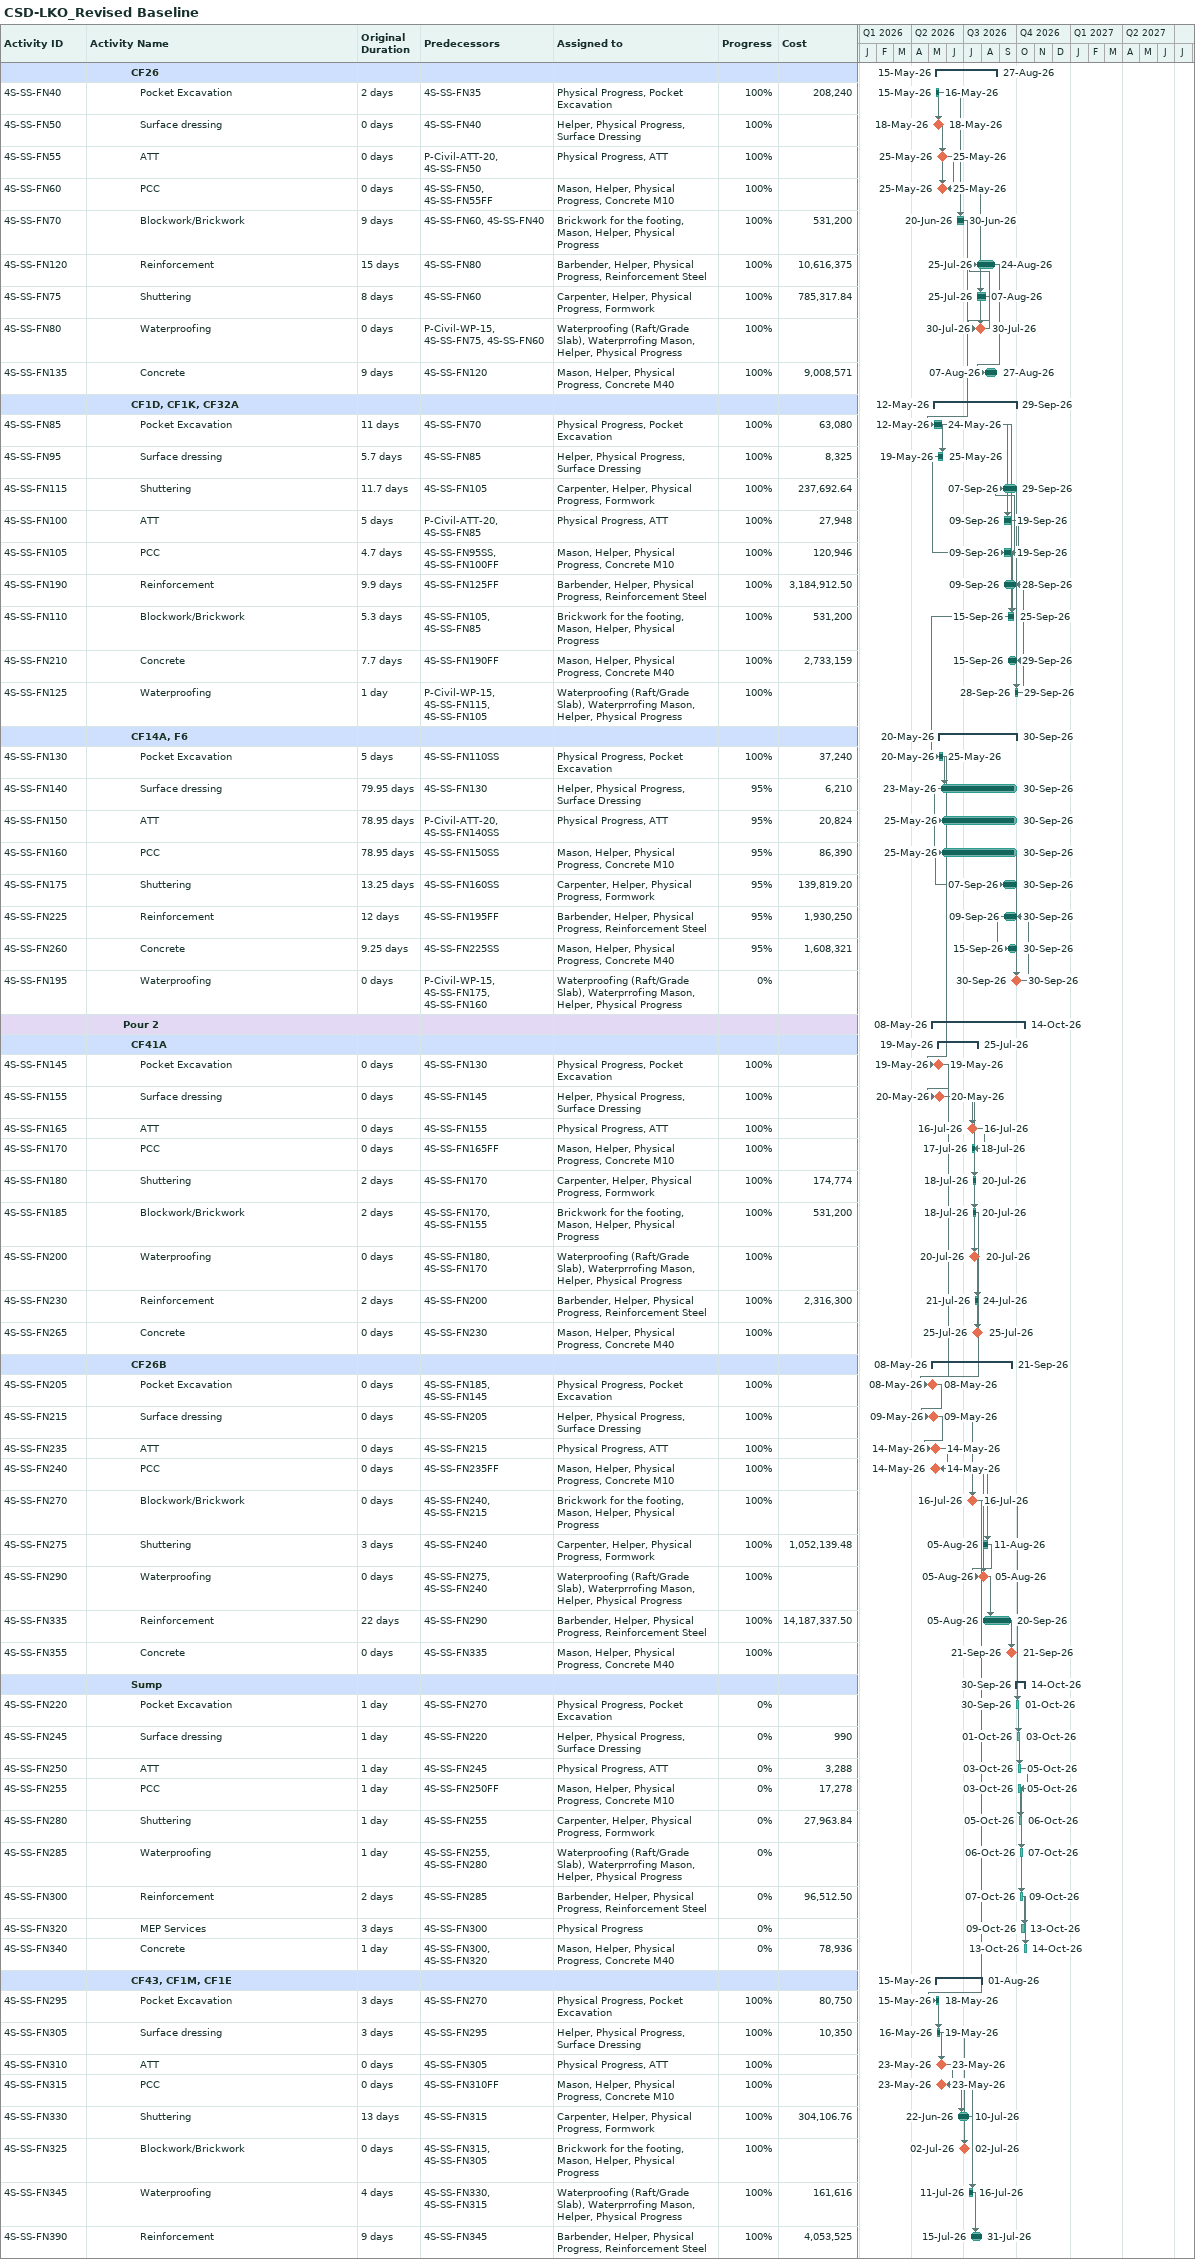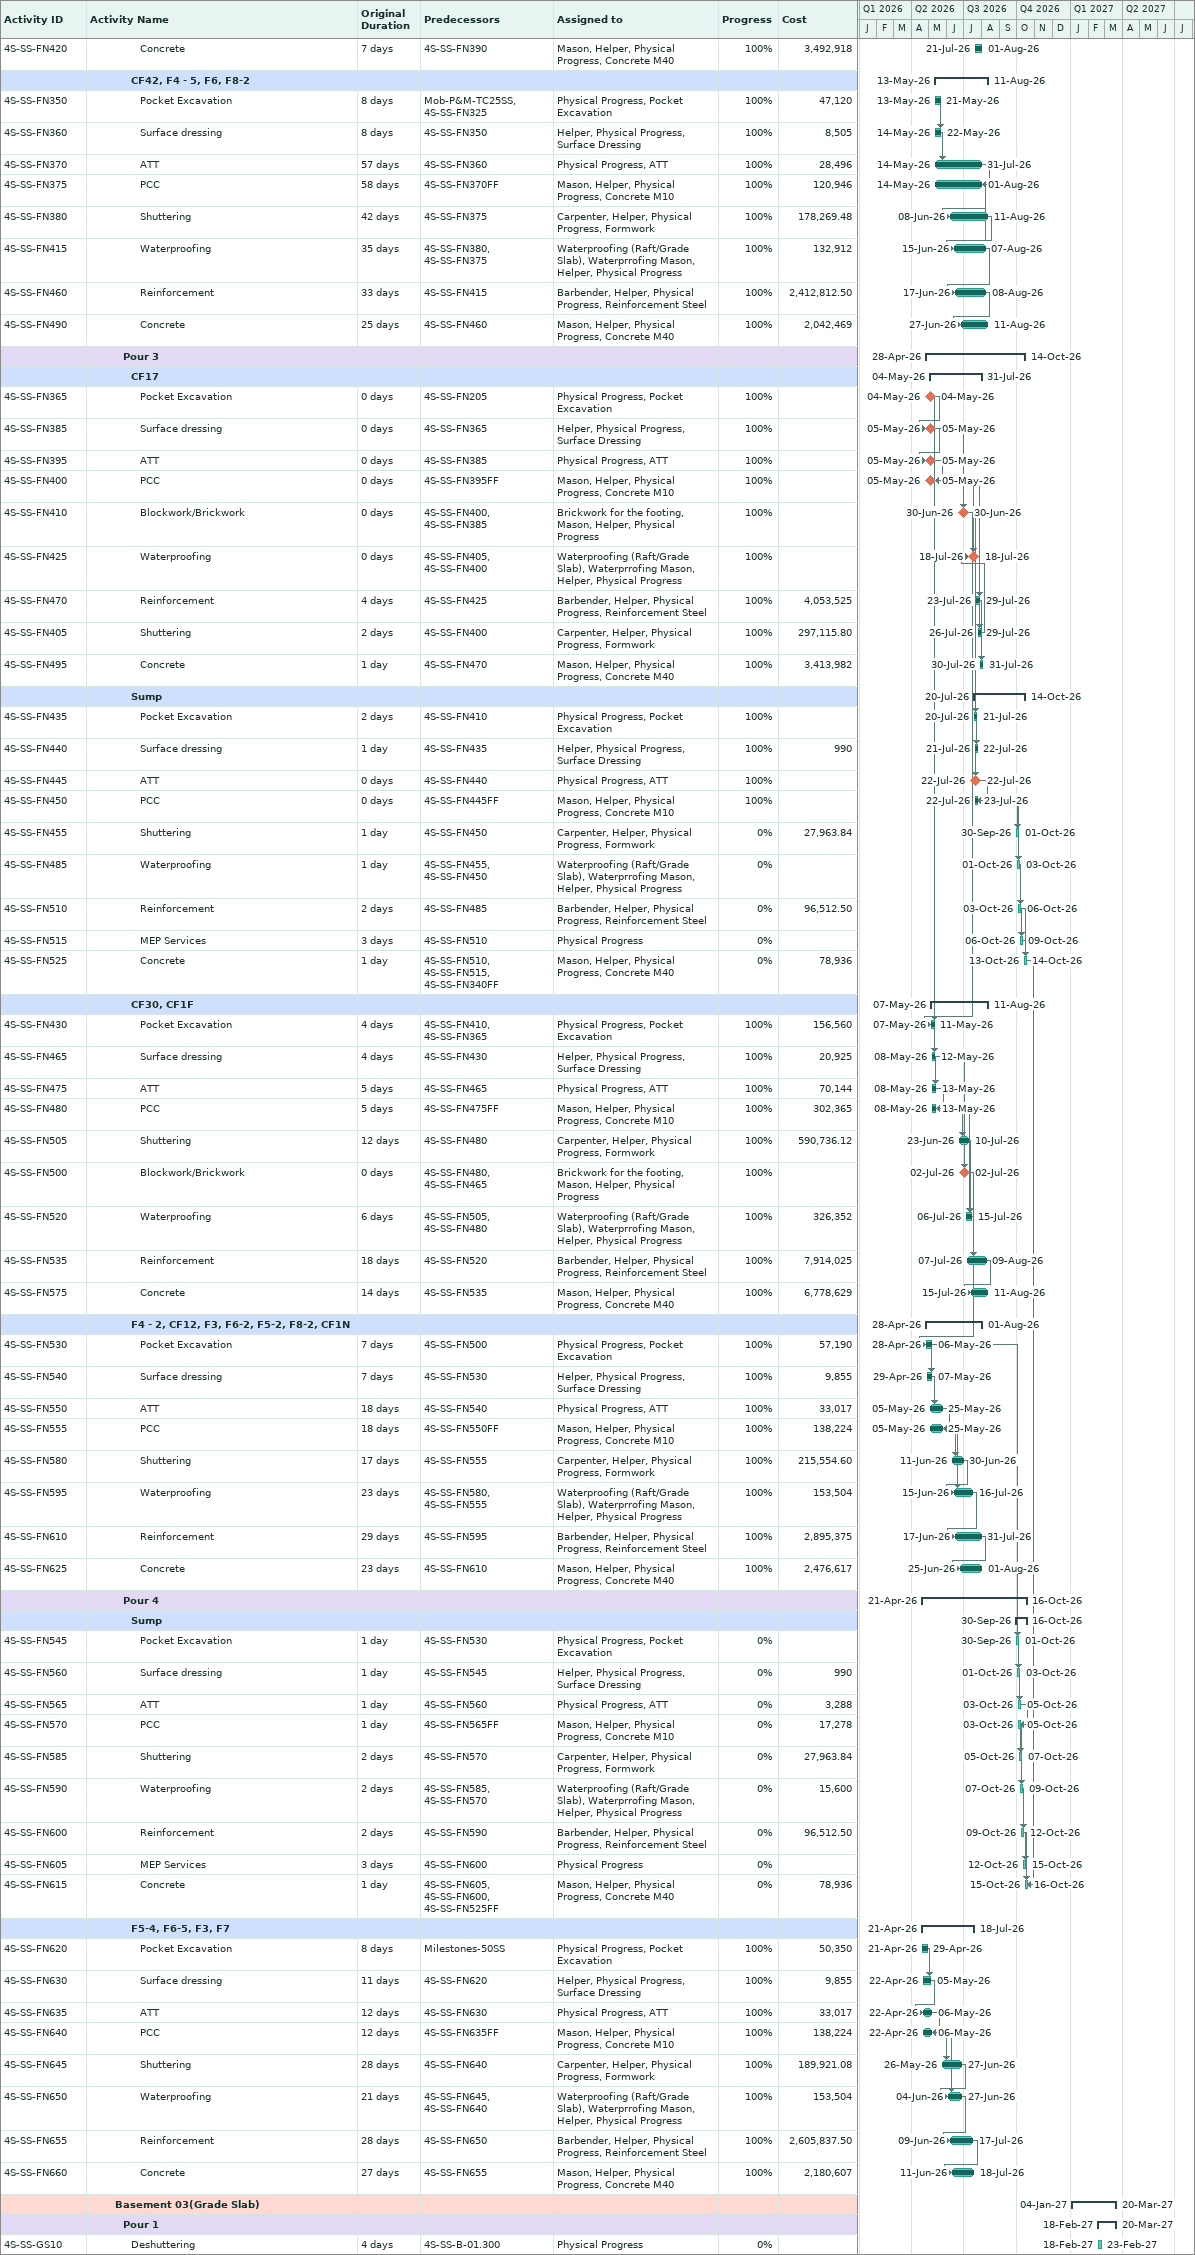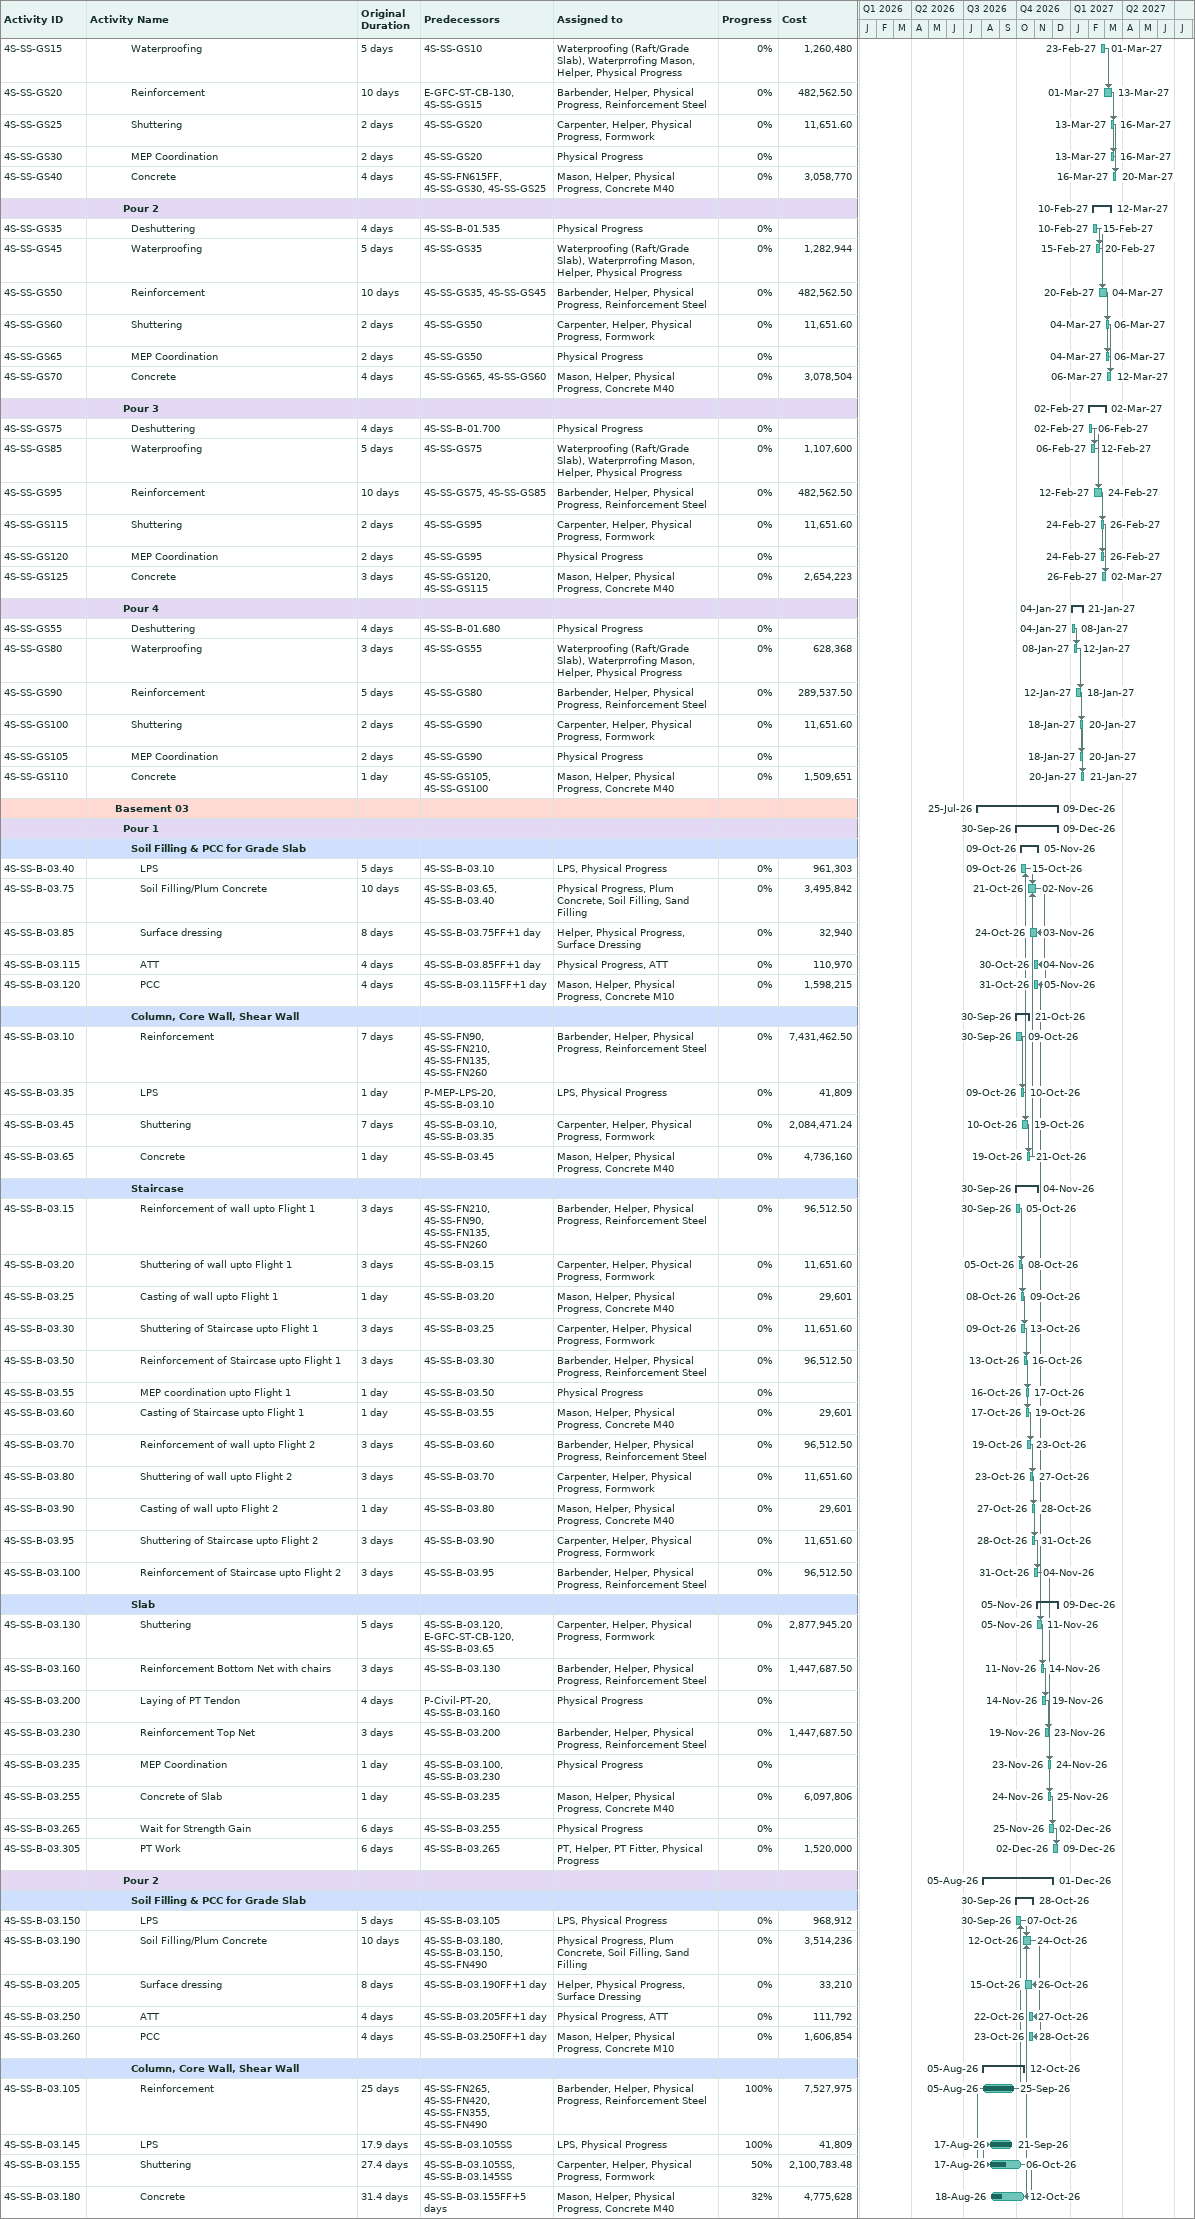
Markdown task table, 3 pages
CSD-LKO_Revised Baseline

| ID | Level | Task | Original duration | Start | Finish | Predecessors | Resources | % complete | Cost |
|---|---|---|---|---|---|---|---|---|---|
|  | 6 | **CF26** |  | 2026-05-15 | 2026-08-27 |  |  |  |  |
| 4S-SS-FN40 | 7 | Pocket Excavation | 2d | 2026-05-15 | 2026-05-16 | 4S-SS-FN35 | Physical Progress, Pocket Excavation | 100 | 208240 |
| 4S-SS-FN50 | 7 | Surface dressing | 0d | 2026-05-18 | 2026-05-18 | 4S-SS-FN40 | Helper, Physical Progress, Surface Dressing | 100 |  |
| 4S-SS-FN55 | 7 | ATT | 0d | 2026-05-25 | 2026-05-25 | P-Civil-ATT-20, 4S-SS-FN50 | Physical Progress, ATT | 100 |  |
| 4S-SS-FN60 | 7 | PCC | 0d | 2026-05-25 | 2026-05-25 | 4S-SS-FN50, 4S-SS-FN55FF | Mason, Helper, Physical Progress, Concrete M10 | 100 |  |
| 4S-SS-FN70 | 7 | Blockwork/Brickwork | 9d | 2026-06-20 | 2026-06-30 | 4S-SS-FN60, 4S-SS-FN40 | Brickwork for the footing, Mason, Helper, Physical Progress | 100 | 531200 |
| 4S-SS-FN120 | 7 | Reinforcement | 15d | 2026-07-25 | 2026-08-24 | 4S-SS-FN80 | Barbender, Helper, Physical Progress, Reinforcement Steel | 100 | 10616375 |
| 4S-SS-FN75 | 7 | Shuttering | 8d | 2026-07-25 | 2026-08-07 | 4S-SS-FN60 | Carpenter, Helper, Physical Progress, Formwork | 100 | 785317.84 |
| 4S-SS-FN80 | 7 | Waterproofing | 0d | 2026-07-30 | 2026-07-30 | P-Civil-WP-15, 4S-SS-FN75, 4S-SS-FN60 | Waterproofing (Raft/Grade Slab), Waterprrofing Mason, Helper, Physical Progress | 100 |  |
| 4S-SS-FN135 | 7 | Concrete | 9d | 2026-08-07 | 2026-08-27 | 4S-SS-FN120 | Mason, Helper, Physical Progress, Concrete M40 | 100 | 9008571 |
|  | 6 | **CF1D, CF1K, CF32A** |  | 2026-05-12 | 2026-09-29 |  |  |  |  |
| 4S-SS-FN85 | 7 | Pocket Excavation | 11d | 2026-05-12 | 2026-05-24 | 4S-SS-FN70 | Physical Progress, Pocket Excavation | 100 | 63080 |
| 4S-SS-FN95 | 7 | Surface dressing | 5.7d | 2026-05-19 | 2026-05-25 | 4S-SS-FN85 | Helper, Physical Progress, Surface Dressing | 100 | 8325 |
| 4S-SS-FN115 | 7 | Shuttering | 11.7d | 2026-09-07 | 2026-09-29 | 4S-SS-FN105 | Carpenter, Helper, Physical Progress, Formwork | 100 | 237692.64 |
| 4S-SS-FN100 | 7 | ATT | 5d | 2026-09-09 | 2026-09-19 | P-Civil-ATT-20, 4S-SS-FN85 | Physical Progress, ATT | 100 | 27948 |
| 4S-SS-FN105 | 7 | PCC | 4.7d | 2026-09-09 | 2026-09-19 | 4S-SS-FN95SS, 4S-SS-FN100FF | Mason, Helper, Physical Progress, Concrete M10 | 100 | 120946 |
| 4S-SS-FN190 | 7 | Reinforcement | 9.9d | 2026-09-09 | 2026-09-28 | 4S-SS-FN125FF | Barbender, Helper, Physical Progress, Reinforcement Steel | 100 | 3184912.50 |
| 4S-SS-FN110 | 7 | Blockwork/Brickwork | 5.3d | 2026-09-15 | 2026-09-25 | 4S-SS-FN105, 4S-SS-FN85 | Brickwork for the footing, Mason, Helper, Physical Progress | 100 | 531200 |
| 4S-SS-FN210 | 7 | Concrete | 7.7d | 2026-09-15 | 2026-09-29 | 4S-SS-FN190FF | Mason, Helper, Physical Progress, Concrete M40 | 100 | 2733159 |
| 4S-SS-FN125 | 7 | Waterproofing | 1d | 2026-09-28 | 2026-09-29 | P-Civil-WP-15, 4S-SS-FN115, 4S-SS-FN105 | Waterproofing (Raft/Grade Slab), Waterprrofing Mason, Helper, Physical Progress | 100 |  |
|  | 6 | **CF14A, F6** |  | 2026-05-20 | 2026-09-30 |  |  |  |  |
| 4S-SS-FN130 | 7 | Pocket Excavation | 5d | 2026-05-20 | 2026-05-25 | 4S-SS-FN110SS | Physical Progress, Pocket Excavation | 100 | 37240 |
| 4S-SS-FN140 | 7 | Surface dressing | 79.95d | 2026-05-23 | 2026-09-30 | 4S-SS-FN130 | Helper, Physical Progress, Surface Dressing | 95 | 6210 |
| 4S-SS-FN150 | 7 | ATT | 78.95d | 2026-05-25 | 2026-09-30 | P-Civil-ATT-20, 4S-SS-FN140SS | Physical Progress, ATT | 95 | 20824 |
| 4S-SS-FN160 | 7 | PCC | 78.95d | 2026-05-25 | 2026-09-30 | 4S-SS-FN150SS | Mason, Helper, Physical Progress, Concrete M10 | 95 | 86390 |
| 4S-SS-FN175 | 7 | Shuttering | 13.25d | 2026-09-07 | 2026-09-30 | 4S-SS-FN160SS | Carpenter, Helper, Physical Progress, Formwork | 95 | 139819.20 |
| 4S-SS-FN225 | 7 | Reinforcement | 12d | 2026-09-09 | 2026-09-30 | 4S-SS-FN195FF | Barbender, Helper, Physical Progress, Reinforcement Steel | 95 | 1930250 |
| 4S-SS-FN260 | 7 | Concrete | 9.25d | 2026-09-15 | 2026-09-30 | 4S-SS-FN225SS | Mason, Helper, Physical Progress, Concrete M40 | 95 | 1608321 |
| 4S-SS-FN195 | 7 | Waterproofing | 0d | 2026-09-30 | 2026-09-30 | P-Civil-WP-15, 4S-SS-FN175, 4S-SS-FN160 | Waterproofing (Raft/Grade Slab), Waterprrofing Mason, Helper, Physical Progress | 0 |  |
|  | 5 | **Pour 2** |  | 2026-05-08 | 2026-10-14 |  |  |  |  |
|  | 6 | **CF41A** |  | 2026-05-19 | 2026-07-25 |  |  |  |  |
| 4S-SS-FN145 | 7 | Pocket Excavation | 0d | 2026-05-19 | 2026-05-19 | 4S-SS-FN130 | Physical Progress, Pocket Excavation | 100 |  |
| 4S-SS-FN155 | 7 | Surface dressing | 0d | 2026-05-20 | 2026-05-20 | 4S-SS-FN145 | Helper, Physical Progress, Surface Dressing | 100 |  |
| 4S-SS-FN165 | 7 | ATT | 0d | 2026-07-16 | 2026-07-16 | 4S-SS-FN155 | Physical Progress, ATT | 100 |  |
| 4S-SS-FN170 | 7 | PCC | 0d | 2026-07-17 | 2026-07-18 | 4S-SS-FN165FF | Mason, Helper, Physical Progress, Concrete M10 | 100 |  |
| 4S-SS-FN180 | 7 | Shuttering | 2d | 2026-07-18 | 2026-07-20 | 4S-SS-FN170 | Carpenter, Helper, Physical Progress, Formwork | 100 | 174774 |
| 4S-SS-FN185 | 7 | Blockwork/Brickwork | 2d | 2026-07-18 | 2026-07-20 | 4S-SS-FN170, 4S-SS-FN155 | Brickwork for the footing, Mason, Helper, Physical Progress | 100 | 531200 |
| 4S-SS-FN200 | 7 | Waterproofing | 0d | 2026-07-20 | 2026-07-20 | 4S-SS-FN180, 4S-SS-FN170 | Waterproofing (Raft/Grade Slab), Waterprrofing Mason, Helper, Physical Progress | 100 |  |
| 4S-SS-FN230 | 7 | Reinforcement | 2d | 2026-07-21 | 2026-07-24 | 4S-SS-FN200 | Barbender, Helper, Physical Progress, Reinforcement Steel | 100 | 2316300 |
| 4S-SS-FN265 | 7 | Concrete | 0d | 2026-07-25 | 2026-07-25 | 4S-SS-FN230 | Mason, Helper, Physical Progress, Concrete M40 | 100 |  |
|  | 6 | **CF26B** |  | 2026-05-08 | 2026-09-21 |  |  |  |  |
| 4S-SS-FN205 | 7 | Pocket Excavation | 0d | 2026-05-08 | 2026-05-08 | 4S-SS-FN185, 4S-SS-FN145 | Physical Progress, Pocket Excavation | 100 |  |
| 4S-SS-FN215 | 7 | Surface dressing | 0d | 2026-05-09 | 2026-05-09 | 4S-SS-FN205 | Helper, Physical Progress, Surface Dressing | 100 |  |
| 4S-SS-FN235 | 7 | ATT | 0d | 2026-05-14 | 2026-05-14 | 4S-SS-FN215 | Physical Progress, ATT | 100 |  |
| 4S-SS-FN240 | 7 | PCC | 0d | 2026-05-14 | 2026-05-14 | 4S-SS-FN235FF | Mason, Helper, Physical Progress, Concrete M10 | 100 |  |
| 4S-SS-FN270 | 7 | Blockwork/Brickwork | 0d | 2026-07-16 | 2026-07-16 | 4S-SS-FN240, 4S-SS-FN215 | Brickwork for the footing, Mason, Helper, Physical Progress | 100 |  |
| 4S-SS-FN275 | 7 | Shuttering | 3d | 2026-08-05 | 2026-08-11 | 4S-SS-FN240 | Carpenter, Helper, Physical Progress, Formwork | 100 | 1052139.48 |
| 4S-SS-FN290 | 7 | Waterproofing | 0d | 2026-08-05 | 2026-08-05 | 4S-SS-FN275, 4S-SS-FN240 | Waterproofing (Raft/Grade Slab), Waterprrofing Mason, Helper, Physical Progress | 100 |  |
| 4S-SS-FN335 | 7 | Reinforcement | 22d | 2026-08-05 | 2026-09-20 | 4S-SS-FN290 | Barbender, Helper, Physical Progress, Reinforcement Steel | 100 | 14187337.50 |
| 4S-SS-FN355 | 7 | Concrete | 0d | 2026-09-21 | 2026-09-21 | 4S-SS-FN335 | Mason, Helper, Physical Progress, Concrete M40 | 100 |  |
|  | 6 | **Sump** |  | 2026-09-30 | 2026-10-14 |  |  |  |  |
| 4S-SS-FN220 | 7 | Pocket Excavation | 1d | 2026-09-30 | 2026-10-01 | 4S-SS-FN270 | Physical Progress, Pocket Excavation | 0 |  |
| 4S-SS-FN245 | 7 | Surface dressing | 1d | 2026-10-01 | 2026-10-03 | 4S-SS-FN220 | Helper, Physical Progress, Surface Dressing | 0 | 990 |
| 4S-SS-FN250 | 7 | ATT | 1d | 2026-10-03 | 2026-10-05 | 4S-SS-FN245 | Physical Progress, ATT | 0 | 3288 |
| 4S-SS-FN255 | 7 | PCC | 1d | 2026-10-03 | 2026-10-05 | 4S-SS-FN250FF | Mason, Helper, Physical Progress, Concrete M10 | 0 | 17278 |
| 4S-SS-FN280 | 7 | Shuttering | 1d | 2026-10-05 | 2026-10-06 | 4S-SS-FN255 | Carpenter, Helper, Physical Progress, Formwork | 0 | 27963.84 |
| 4S-SS-FN285 | 7 | Waterproofing | 1d | 2026-10-06 | 2026-10-07 | 4S-SS-FN255, 4S-SS-FN280 | Waterproofing (Raft/Grade Slab), Waterprrofing Mason, Helper, Physical Progress | 0 |  |
| 4S-SS-FN300 | 7 | Reinforcement | 2d | 2026-10-07 | 2026-10-09 | 4S-SS-FN285 | Barbender, Helper, Physical Progress, Reinforcement Steel | 0 | 96512.50 |
| 4S-SS-FN320 | 7 | MEP Services | 3d | 2026-10-09 | 2026-10-13 | 4S-SS-FN300 | Physical Progress | 0 |  |
| 4S-SS-FN340 | 7 | Concrete | 1d | 2026-10-13 | 2026-10-14 | 4S-SS-FN300, 4S-SS-FN320 | Mason, Helper, Physical Progress, Concrete M40 | 0 | 78936 |
|  | 6 | **CF43, CF1M, CF1E** |  | 2026-05-15 | 2026-08-01 |  |  |  |  |
| 4S-SS-FN295 | 7 | Pocket Excavation | 3d | 2026-05-15 | 2026-05-18 | 4S-SS-FN270 | Physical Progress, Pocket Excavation | 100 | 80750 |
| 4S-SS-FN305 | 7 | Surface dressing | 3d | 2026-05-16 | 2026-05-19 | 4S-SS-FN295 | Helper, Physical Progress, Surface Dressing | 100 | 10350 |
| 4S-SS-FN310 | 7 | ATT | 0d | 2026-05-23 | 2026-05-23 | 4S-SS-FN305 | Physical Progress, ATT | 100 |  |
| 4S-SS-FN315 | 7 | PCC | 0d | 2026-05-23 | 2026-05-23 | 4S-SS-FN310FF | Mason, Helper, Physical Progress, Concrete M10 | 100 |  |
| 4S-SS-FN330 | 7 | Shuttering | 13d | 2026-06-22 | 2026-07-10 | 4S-SS-FN315 | Carpenter, Helper, Physical Progress, Formwork | 100 | 304106.76 |
| 4S-SS-FN325 | 7 | Blockwork/Brickwork | 0d | 2026-07-02 | 2026-07-02 | 4S-SS-FN315, 4S-SS-FN305 | Brickwork for the footing, Mason, Helper, Physical Progress | 100 |  |
| 4S-SS-FN345 | 7 | Waterproofing | 4d | 2026-07-11 | 2026-07-16 | 4S-SS-FN330, 4S-SS-FN315 | Waterproofing (Raft/Grade Slab), Waterprrofing Mason, Helper, Physical Progress | 100 | 161616 |
| 4S-SS-FN390 | 7 | Reinforcement | 9d | 2026-07-15 | 2026-07-31 | 4S-SS-FN345 | Barbender, Helper, Physical Progress, Reinforcement Steel | 100 | 4053525 |
| 4S-SS-FN420 | 7 | Concrete | 7d | 2026-07-21 | 2026-08-01 | 4S-SS-FN390 | Mason, Helper, Physical Progress, Concrete M40 | 100 | 3492918 |
|  | 6 | **CF42, F4 - 5, F6, F8-2** |  | 2026-05-13 | 2026-08-11 |  |  |  |  |
| 4S-SS-FN350 | 7 | Pocket Excavation | 8d | 2026-05-13 | 2026-05-21 | Mob-P&M-TC25SS, 4S-SS-FN325 | Physical Progress, Pocket Excavation | 100 | 47120 |
| 4S-SS-FN360 | 7 | Surface dressing | 8d | 2026-05-14 | 2026-05-22 | 4S-SS-FN350 | Helper, Physical Progress, Surface Dressing | 100 | 8505 |
| 4S-SS-FN370 | 7 | ATT | 57d | 2026-05-14 | 2026-07-31 | 4S-SS-FN360 | Physical Progress, ATT | 100 | 28496 |
| 4S-SS-FN375 | 7 | PCC | 58d | 2026-05-14 | 2026-08-01 | 4S-SS-FN370FF | Mason, Helper, Physical Progress, Concrete M10 | 100 | 120946 |
| 4S-SS-FN380 | 7 | Shuttering | 42d | 2026-06-08 | 2026-08-11 | 4S-SS-FN375 | Carpenter, Helper, Physical Progress, Formwork | 100 | 178269.48 |
| 4S-SS-FN415 | 7 | Waterproofing | 35d | 2026-06-15 | 2026-08-07 | 4S-SS-FN380, 4S-SS-FN375 | Waterproofing (Raft/Grade Slab), Waterprrofing Mason, Helper, Physical Progress | 100 | 132912 |
| 4S-SS-FN460 | 7 | Reinforcement | 33d | 2026-06-17 | 2026-08-08 | 4S-SS-FN415 | Barbender, Helper, Physical Progress, Reinforcement Steel | 100 | 2412812.50 |
| 4S-SS-FN490 | 7 | Concrete | 25d | 2026-06-27 | 2026-08-11 | 4S-SS-FN460 | Mason, Helper, Physical Progress, Concrete M40 | 100 | 2042469 |
|  | 5 | **Pour 3** |  | 2026-04-28 | 2026-10-14 |  |  |  |  |
|  | 6 | **CF17** |  | 2026-05-04 | 2026-07-31 |  |  |  |  |
| 4S-SS-FN365 | 7 | Pocket Excavation | 0d | 2026-05-04 | 2026-05-04 | 4S-SS-FN205 | Physical Progress, Pocket Excavation | 100 |  |
| 4S-SS-FN385 | 7 | Surface dressing | 0d | 2026-05-05 | 2026-05-05 | 4S-SS-FN365 | Helper, Physical Progress, Surface Dressing | 100 |  |
| 4S-SS-FN395 | 7 | ATT | 0d | 2026-05-05 | 2026-05-05 | 4S-SS-FN385 | Physical Progress, ATT | 100 |  |
| 4S-SS-FN400 | 7 | PCC | 0d | 2026-05-05 | 2026-05-05 | 4S-SS-FN395FF | Mason, Helper, Physical Progress, Concrete M10 | 100 |  |
| 4S-SS-FN410 | 7 | Blockwork/Brickwork | 0d | 2026-06-30 | 2026-06-30 | 4S-SS-FN400, 4S-SS-FN385 | Brickwork for the footing, Mason, Helper, Physical Progress | 100 |  |
| 4S-SS-FN425 | 7 | Waterproofing | 0d | 2026-07-18 | 2026-07-18 | 4S-SS-FN405, 4S-SS-FN400 | Waterproofing (Raft/Grade Slab), Waterprrofing Mason, Helper, Physical Progress | 100 |  |
| 4S-SS-FN470 | 7 | Reinforcement | 4d | 2026-07-23 | 2026-07-29 | 4S-SS-FN425 | Barbender, Helper, Physical Progress, Reinforcement Steel | 100 | 4053525 |
| 4S-SS-FN405 | 7 | Shuttering | 2d | 2026-07-26 | 2026-07-29 | 4S-SS-FN400 | Carpenter, Helper, Physical Progress, Formwork | 100 | 297115.80 |
| 4S-SS-FN495 | 7 | Concrete | 1d | 2026-07-30 | 2026-07-31 | 4S-SS-FN470 | Mason, Helper, Physical Progress, Concrete M40 | 100 | 3413982 |
|  | 6 | **Sump** |  | 2026-07-20 | 2026-10-14 |  |  |  |  |
| 4S-SS-FN435 | 7 | Pocket Excavation | 2d | 2026-07-20 | 2026-07-21 | 4S-SS-FN410 | Physical Progress, Pocket Excavation | 100 |  |
| 4S-SS-FN440 | 7 | Surface dressing | 1d | 2026-07-21 | 2026-07-22 | 4S-SS-FN435 | Helper, Physical Progress, Surface Dressing | 100 | 990 |
| 4S-SS-FN445 | 7 | ATT | 0d | 2026-07-22 | 2026-07-22 | 4S-SS-FN440 | Physical Progress, ATT | 100 |  |
| 4S-SS-FN450 | 7 | PCC | 0d | 2026-07-22 | 2026-07-23 | 4S-SS-FN445FF | Mason, Helper, Physical Progress, Concrete M10 | 100 |  |
| 4S-SS-FN455 | 7 | Shuttering | 1d | 2026-09-30 | 2026-10-01 | 4S-SS-FN450 | Carpenter, Helper, Physical Progress, Formwork | 0 | 27963.84 |
| 4S-SS-FN485 | 7 | Waterproofing | 1d | 2026-10-01 | 2026-10-03 | 4S-SS-FN455, 4S-SS-FN450 | Waterproofing (Raft/Grade Slab), Waterprrofing Mason, Helper, Physical Progress | 0 |  |
| 4S-SS-FN510 | 7 | Reinforcement | 2d | 2026-10-03 | 2026-10-06 | 4S-SS-FN485 | Barbender, Helper, Physical Progress, Reinforcement Steel | 0 | 96512.50 |
| 4S-SS-FN515 | 7 | MEP Services | 3d | 2026-10-06 | 2026-10-09 | 4S-SS-FN510 | Physical Progress | 0 |  |
| 4S-SS-FN525 | 7 | Concrete | 1d | 2026-10-13 | 2026-10-14 | 4S-SS-FN510, 4S-SS-FN515, 4S-SS-FN340FF | Mason, Helper, Physical Progress, Concrete M40 | 0 | 78936 |
|  | 6 | **CF30, CF1F** |  | 2026-05-07 | 2026-08-11 |  |  |  |  |
| 4S-SS-FN430 | 7 | Pocket Excavation | 4d | 2026-05-07 | 2026-05-11 | 4S-SS-FN410, 4S-SS-FN365 | Physical Progress, Pocket Excavation | 100 | 156560 |
| 4S-SS-FN465 | 7 | Surface dressing | 4d | 2026-05-08 | 2026-05-12 | 4S-SS-FN430 | Helper, Physical Progress, Surface Dressing | 100 | 20925 |
| 4S-SS-FN475 | 7 | ATT | 5d | 2026-05-08 | 2026-05-13 | 4S-SS-FN465 | Physical Progress, ATT | 100 | 70144 |
| 4S-SS-FN480 | 7 | PCC | 5d | 2026-05-08 | 2026-05-13 | 4S-SS-FN475FF | Mason, Helper, Physical Progress, Concrete M10 | 100 | 302365 |
| 4S-SS-FN505 | 7 | Shuttering | 12d | 2026-06-23 | 2026-07-10 | 4S-SS-FN480 | Carpenter, Helper, Physical Progress, Formwork | 100 | 590736.12 |
| 4S-SS-FN500 | 7 | Blockwork/Brickwork | 0d | 2026-07-02 | 2026-07-02 | 4S-SS-FN480, 4S-SS-FN465 | Brickwork for the footing, Mason, Helper, Physical Progress | 100 |  |
| 4S-SS-FN520 | 7 | Waterproofing | 6d | 2026-07-06 | 2026-07-15 | 4S-SS-FN505, 4S-SS-FN480 | Waterproofing (Raft/Grade Slab), Waterprrofing Mason, Helper, Physical Progress | 100 | 326352 |
| 4S-SS-FN535 | 7 | Reinforcement | 18d | 2026-07-07 | 2026-08-09 | 4S-SS-FN520 | Barbender, Helper, Physical Progress, Reinforcement Steel | 100 | 7914025 |
| 4S-SS-FN575 | 7 | Concrete | 14d | 2026-07-15 | 2026-08-11 | 4S-SS-FN535 | Mason, Helper, Physical Progress, Concrete M40 | 100 | 6778629 |
|  | 6 | **F4 - 2, CF12, F3, F6-2, F5-2, F8-2, CF1N** |  | 2026-04-28 | 2026-08-01 |  |  |  |  |
| 4S-SS-FN530 | 7 | Pocket Excavation | 7d | 2026-04-28 | 2026-05-06 | 4S-SS-FN500 | Physical Progress, Pocket Excavation | 100 | 57190 |
| 4S-SS-FN540 | 7 | Surface dressing | 7d | 2026-04-29 | 2026-05-07 | 4S-SS-FN530 | Helper, Physical Progress, Surface Dressing | 100 | 9855 |
| 4S-SS-FN550 | 7 | ATT | 18d | 2026-05-05 | 2026-05-25 | 4S-SS-FN540 | Physical Progress, ATT | 100 | 33017 |
| 4S-SS-FN555 | 7 | PCC | 18d | 2026-05-05 | 2026-05-25 | 4S-SS-FN550FF | Mason, Helper, Physical Progress, Concrete M10 | 100 | 138224 |
| 4S-SS-FN580 | 7 | Shuttering | 17d | 2026-06-11 | 2026-06-30 | 4S-SS-FN555 | Carpenter, Helper, Physical Progress, Formwork | 100 | 215554.60 |
| 4S-SS-FN595 | 7 | Waterproofing | 23d | 2026-06-15 | 2026-07-16 | 4S-SS-FN580, 4S-SS-FN555 | Waterproofing (Raft/Grade Slab), Waterprrofing Mason, Helper, Physical Progress | 100 | 153504 |
| 4S-SS-FN610 | 7 | Reinforcement | 29d | 2026-06-17 | 2026-07-31 | 4S-SS-FN595 | Barbender, Helper, Physical Progress, Reinforcement Steel | 100 | 2895375 |
| 4S-SS-FN625 | 7 | Concrete | 23d | 2026-06-25 | 2026-08-01 | 4S-SS-FN610 | Mason, Helper, Physical Progress, Concrete M40 | 100 | 2476617 |
|  | 5 | **Pour 4** |  | 2026-04-21 | 2026-10-16 |  |  |  |  |
|  | 6 | **Sump** |  | 2026-09-30 | 2026-10-16 |  |  |  |  |
| 4S-SS-FN545 | 7 | Pocket Excavation | 1d | 2026-09-30 | 2026-10-01 | 4S-SS-FN530 | Physical Progress, Pocket Excavation | 0 |  |
| 4S-SS-FN560 | 7 | Surface dressing | 1d | 2026-10-01 | 2026-10-03 | 4S-SS-FN545 | Helper, Physical Progress, Surface Dressing | 0 | 990 |
| 4S-SS-FN565 | 7 | ATT | 1d | 2026-10-03 | 2026-10-05 | 4S-SS-FN560 | Physical Progress, ATT | 0 | 3288 |
| 4S-SS-FN570 | 7 | PCC | 1d | 2026-10-03 | 2026-10-05 | 4S-SS-FN565FF | Mason, Helper, Physical Progress, Concrete M10 | 0 | 17278 |
| 4S-SS-FN585 | 7 | Shuttering | 2d | 2026-10-05 | 2026-10-07 | 4S-SS-FN570 | Carpenter, Helper, Physical Progress, Formwork | 0 | 27963.84 |
| 4S-SS-FN590 | 7 | Waterproofing | 2d | 2026-10-07 | 2026-10-09 | 4S-SS-FN585, 4S-SS-FN570 | Waterproofing (Raft/Grade Slab), Waterprrofing Mason, Helper, Physical Progress | 0 | 15600 |
| 4S-SS-FN600 | 7 | Reinforcement | 2d | 2026-10-09 | 2026-10-12 | 4S-SS-FN590 | Barbender, Helper, Physical Progress, Reinforcement Steel | 0 | 96512.50 |
| 4S-SS-FN605 | 7 | MEP Services | 3d | 2026-10-12 | 2026-10-15 | 4S-SS-FN600 | Physical Progress | 0 |  |
| 4S-SS-FN615 | 7 | Concrete | 1d | 2026-10-15 | 2026-10-16 | 4S-SS-FN605, 4S-SS-FN600, 4S-SS-FN525FF | Mason, Helper, Physical Progress, Concrete M40 | 0 | 78936 |
|  | 6 | **F5-4, F6-5, F3, F7** |  | 2026-04-21 | 2026-07-18 |  |  |  |  |
| 4S-SS-FN620 | 7 | Pocket Excavation | 8d | 2026-04-21 | 2026-04-29 | Milestones-50SS | Physical Progress, Pocket Excavation | 100 | 50350 |
| 4S-SS-FN630 | 7 | Surface dressing | 11d | 2026-04-22 | 2026-05-05 | 4S-SS-FN620 | Helper, Physical Progress, Surface Dressing | 100 | 9855 |
| 4S-SS-FN635 | 7 | ATT | 12d | 2026-04-22 | 2026-05-06 | 4S-SS-FN630 | Physical Progress, ATT | 100 | 33017 |
| 4S-SS-FN640 | 7 | PCC | 12d | 2026-04-22 | 2026-05-06 | 4S-SS-FN635FF | Mason, Helper, Physical Progress, Concrete M10 | 100 | 138224 |
| 4S-SS-FN645 | 7 | Shuttering | 28d | 2026-05-26 | 2026-06-27 | 4S-SS-FN640 | Carpenter, Helper, Physical Progress, Formwork | 100 | 189921.08 |
| 4S-SS-FN650 | 7 | Waterproofing | 21d | 2026-06-04 | 2026-06-27 | 4S-SS-FN645, 4S-SS-FN640 | Waterproofing (Raft/Grade Slab), Waterprrofing Mason, Helper, Physical Progress | 100 | 153504 |
| 4S-SS-FN655 | 7 | Reinforcement | 28d | 2026-06-09 | 2026-07-17 | 4S-SS-FN650 | Barbender, Helper, Physical Progress, Reinforcement Steel | 100 | 2605837.50 |
| 4S-SS-FN660 | 7 | Concrete | 27d | 2026-06-11 | 2026-07-18 | 4S-SS-FN655 | Mason, Helper, Physical Progress, Concrete M40 | 100 | 2180607 |
|  | 4 | **Basement 03(Grade Slab)** |  | 2027-01-04 | 2027-03-20 |  |  |  |  |
|  | 5 | **Pour 1** |  | 2027-02-18 | 2027-03-20 |  |  |  |  |
| 4S-SS-GS10 | 6 | Deshuttering | 4d | 2027-02-18 | 2027-02-23 | 4S-SS-B-01.300 | Physical Progress | 0 |  |
| 4S-SS-GS15 | 6 | Waterproofing | 5d | 2027-02-23 | 2027-03-01 | 4S-SS-GS10 | Waterproofing (Raft/Grade Slab), Waterprrofing Mason, Helper, Physical Progress | 0 | 1260480 |
| 4S-SS-GS20 | 6 | Reinforcement | 10d | 2027-03-01 | 2027-03-13 | E-GFC-ST-CB-130, 4S-SS-GS15 | Barbender, Helper, Physical Progress, Reinforcement Steel | 0 | 482562.50 |
| 4S-SS-GS25 | 6 | Shuttering | 2d | 2027-03-13 | 2027-03-16 | 4S-SS-GS20 | Carpenter, Helper, Physical Progress, Formwork | 0 | 11651.60 |
| 4S-SS-GS30 | 6 | MEP Coordination | 2d | 2027-03-13 | 2027-03-16 | 4S-SS-GS20 | Physical Progress | 0 |  |
| 4S-SS-GS40 | 6 | Concrete | 4d | 2027-03-16 | 2027-03-20 | 4S-SS-FN615FF, 4S-SS-GS30, 4S-SS-GS25 | Mason, Helper, Physical Progress, Concrete M40 | 0 | 3058770 |
|  | 5 | **Pour 2** |  | 2027-02-10 | 2027-03-12 |  |  |  |  |
| 4S-SS-GS35 | 6 | Deshuttering | 4d | 2027-02-10 | 2027-02-15 | 4S-SS-B-01.535 | Physical Progress | 0 |  |
| 4S-SS-GS45 | 6 | Waterproofing | 5d | 2027-02-15 | 2027-02-20 | 4S-SS-GS35 | Waterproofing (Raft/Grade Slab), Waterprrofing Mason, Helper, Physical Progress | 0 | 1282944 |
| 4S-SS-GS50 | 6 | Reinforcement | 10d | 2027-02-20 | 2027-03-04 | 4S-SS-GS35, 4S-SS-GS45 | Barbender, Helper, Physical Progress, Reinforcement Steel | 0 | 482562.50 |
| 4S-SS-GS60 | 6 | Shuttering | 2d | 2027-03-04 | 2027-03-06 | 4S-SS-GS50 | Carpenter, Helper, Physical Progress, Formwork | 0 | 11651.60 |
| 4S-SS-GS65 | 6 | MEP Coordination | 2d | 2027-03-04 | 2027-03-06 | 4S-SS-GS50 | Physical Progress | 0 |  |
| 4S-SS-GS70 | 6 | Concrete | 4d | 2027-03-06 | 2027-03-12 | 4S-SS-GS65, 4S-SS-GS60 | Mason, Helper, Physical Progress, Concrete M40 | 0 | 3078504 |
|  | 5 | **Pour 3** |  | 2027-02-02 | 2027-03-02 |  |  |  |  |
| 4S-SS-GS75 | 6 | Deshuttering | 4d | 2027-02-02 | 2027-02-06 | 4S-SS-B-01.700 | Physical Progress | 0 |  |
| 4S-SS-GS85 | 6 | Waterproofing | 5d | 2027-02-06 | 2027-02-12 | 4S-SS-GS75 | Waterproofing (Raft/Grade Slab), Waterprrofing Mason, Helper, Physical Progress | 0 | 1107600 |
| 4S-SS-GS95 | 6 | Reinforcement | 10d | 2027-02-12 | 2027-02-24 | 4S-SS-GS75, 4S-SS-GS85 | Barbender, Helper, Physical Progress, Reinforcement Steel | 0 | 482562.50 |
| 4S-SS-GS115 | 6 | Shuttering | 2d | 2027-02-24 | 2027-02-26 | 4S-SS-GS95 | Carpenter, Helper, Physical Progress, Formwork | 0 | 11651.60 |
| 4S-SS-GS120 | 6 | MEP Coordination | 2d | 2027-02-24 | 2027-02-26 | 4S-SS-GS95 | Physical Progress | 0 |  |
| 4S-SS-GS125 | 6 | Concrete | 3d | 2027-02-26 | 2027-03-02 | 4S-SS-GS120, 4S-SS-GS115 | Mason, Helper, Physical Progress, Concrete M40 | 0 | 2654223 |
|  | 5 | **Pour 4** |  | 2027-01-04 | 2027-01-21 |  |  |  |  |
| 4S-SS-GS55 | 6 | Deshuttering | 4d | 2027-01-04 | 2027-01-08 | 4S-SS-B-01.680 | Physical Progress | 0 |  |
| 4S-SS-GS80 | 6 | Waterproofing | 3d | 2027-01-08 | 2027-01-12 | 4S-SS-GS55 | Waterproofing (Raft/Grade Slab), Waterprrofing Mason, Helper, Physical Progress | 0 | 628368 |
| 4S-SS-GS90 | 6 | Reinforcement | 5d | 2027-01-12 | 2027-01-18 | 4S-SS-GS80 | Barbender, Helper, Physical Progress, Reinforcement Steel | 0 | 289537.50 |
| 4S-SS-GS100 | 6 | Shuttering | 2d | 2027-01-18 | 2027-01-20 | 4S-SS-GS90 | Carpenter, Helper, Physical Progress, Formwork | 0 | 11651.60 |
| 4S-SS-GS105 | 6 | MEP Coordination | 2d | 2027-01-18 | 2027-01-20 | 4S-SS-GS90 | Physical Progress | 0 |  |
| 4S-SS-GS110 | 6 | Concrete | 1d | 2027-01-20 | 2027-01-21 | 4S-SS-GS105, 4S-SS-GS100 | Mason, Helper, Physical Progress, Concrete M40 | 0 | 1509651 |
|  | 4 | **Basement 03** |  | 2026-07-25 | 2026-12-09 |  |  |  |  |
|  | 5 | **Pour 1** |  | 2026-09-30 | 2026-12-09 |  |  |  |  |
|  | 6 | **Soil Filling & PCC for Grade Slab** |  | 2026-10-09 | 2026-11-05 |  |  |  |  |
| 4S-SS-B-03.40 | 7 | LPS | 5d | 2026-10-09 | 2026-10-15 | 4S-SS-B-03.10 | LPS, Physical Progress | 0 | 961303 |
| 4S-SS-B-03.75 | 7 | Soil Filling/Plum Concrete | 10d | 2026-10-21 | 2026-11-02 | 4S-SS-B-03.65, 4S-SS-B-03.40 | Physical Progress, Plum Concrete, Soil Filling, Sand Filling | 0 | 3495842 |
| 4S-SS-B-03.85 | 7 | Surface dressing | 8d | 2026-10-24 | 2026-11-03 | 4S-SS-B-03.75FF+1d | Helper, Physical Progress, Surface Dressing | 0 | 32940 |
| 4S-SS-B-03.115 | 7 | ATT | 4d | 2026-10-30 | 2026-11-04 | 4S-SS-B-03.85FF+1d | Physical Progress, ATT | 0 | 110970 |
| 4S-SS-B-03.120 | 7 | PCC | 4d | 2026-10-31 | 2026-11-05 | 4S-SS-B-03.115FF+1d | Mason, Helper, Physical Progress, Concrete M10 | 0 | 1598215 |
|  | 6 | **Column, Core Wall, Shear Wall** |  | 2026-09-30 | 2026-10-21 |  |  |  |  |
| 4S-SS-B-03.10 | 7 | Reinforcement | 7d | 2026-09-30 | 2026-10-09 | 4S-SS-FN90, 4S-SS-FN210, 4S-SS-FN135, 4S-SS-FN260 | Barbender, Helper, Physical Progress, Reinforcement Steel | 0 | 7431462.50 |
| 4S-SS-B-03.35 | 7 | LPS | 1d | 2026-10-09 | 2026-10-10 | P-MEP-LPS-20, 4S-SS-B-03.10 | LPS, Physical Progress | 0 | 41809 |
| 4S-SS-B-03.45 | 7 | Shuttering | 7d | 2026-10-10 | 2026-10-19 | 4S-SS-B-03.10, 4S-SS-B-03.35 | Carpenter, Helper, Physical Progress, Formwork | 0 | 2084471.24 |
| 4S-SS-B-03.65 | 7 | Concrete | 1d | 2026-10-19 | 2026-10-21 | 4S-SS-B-03.45 | Mason, Helper, Physical Progress, Concrete M40 | 0 | 4736160 |
|  | 6 | **Staircase** |  | 2026-09-30 | 2026-11-04 |  |  |  |  |
| 4S-SS-B-03.15 | 7 | Reinforcement of wall upto Flight 1 | 3d | 2026-09-30 | 2026-10-05 | 4S-SS-FN210, 4S-SS-FN90, 4S-SS-FN135, 4S-SS-FN260 | Barbender, Helper, Physical Progress, Reinforcement Steel | 0 | 96512.50 |
| 4S-SS-B-03.20 | 7 | Shuttering of wall upto Flight 1 | 3d | 2026-10-05 | 2026-10-08 | 4S-SS-B-03.15 | Carpenter, Helper, Physical Progress, Formwork | 0 | 11651.60 |
| 4S-SS-B-03.25 | 7 | Casting of wall upto Flight 1 | 1d | 2026-10-08 | 2026-10-09 | 4S-SS-B-03.20 | Mason, Helper, Physical Progress, Concrete M40 | 0 | 29601 |
| 4S-SS-B-03.30 | 7 | Shuttering of Staircase upto Flight 1 | 3d | 2026-10-09 | 2026-10-13 | 4S-SS-B-03.25 | Carpenter, Helper, Physical Progress, Formwork | 0 | 11651.60 |
| 4S-SS-B-03.50 | 7 | Reinforcement of Staircase upto Flight 1 | 3d | 2026-10-13 | 2026-10-16 | 4S-SS-B-03.30 | Barbender, Helper, Physical Progress, Reinforcement Steel | 0 | 96512.50 |
| 4S-SS-B-03.55 | 7 | MEP coordination upto Flight 1 | 1d | 2026-10-16 | 2026-10-17 | 4S-SS-B-03.50 | Physical Progress | 0 |  |
| 4S-SS-B-03.60 | 7 | Casting of Staircase upto Flight 1 | 1d | 2026-10-17 | 2026-10-19 | 4S-SS-B-03.55 | Mason, Helper, Physical Progress, Concrete M40 | 0 | 29601 |
| 4S-SS-B-03.70 | 7 | Reinforcement of wall upto Flight 2 | 3d | 2026-10-19 | 2026-10-23 | 4S-SS-B-03.60 | Barbender, Helper, Physical Progress, Reinforcement Steel | 0 | 96512.50 |
| 4S-SS-B-03.80 | 7 | Shuttering of wall upto Flight 2 | 3d | 2026-10-23 | 2026-10-27 | 4S-SS-B-03.70 | Carpenter, Helper, Physical Progress, Formwork | 0 | 11651.60 |
| 4S-SS-B-03.90 | 7 | Casting of wall upto Flight 2 | 1d | 2026-10-27 | 2026-10-28 | 4S-SS-B-03.80 | Mason, Helper, Physical Progress, Concrete M40 | 0 | 29601 |
| 4S-SS-B-03.95 | 7 | Shuttering of Staircase upto Flight 2 | 3d | 2026-10-28 | 2026-10-31 | 4S-SS-B-03.90 | Carpenter, Helper, Physical Progress, Formwork | 0 | 11651.60 |
| 4S-SS-B-03.100 | 7 | Reinforcement of Staircase upto Flight 2 | 3d | 2026-10-31 | 2026-11-04 | 4S-SS-B-03.95 | Barbender, Helper, Physical Progress, Reinforcement Steel | 0 | 96512.50 |
|  | 6 | **Slab** |  | 2026-11-05 | 2026-12-09 |  |  |  |  |
| 4S-SS-B-03.130 | 7 | Shuttering | 5d | 2026-11-05 | 2026-11-11 | 4S-SS-B-03.120, E-GFC-ST-CB-120, 4S-SS-B-03.65 | Carpenter, Helper, Physical Progress, Formwork | 0 | 2877945.20 |
| 4S-SS-B-03.160 | 7 | Reinforcement Bottom Net with chairs | 3d | 2026-11-11 | 2026-11-14 | 4S-SS-B-03.130 | Barbender, Helper, Physical Progress, Reinforcement Steel | 0 | 1447687.50 |
| 4S-SS-B-03.200 | 7 | Laying of PT Tendon | 4d | 2026-11-14 | 2026-11-19 | P-Civil-PT-20, 4S-SS-B-03.160 | Physical Progress | 0 |  |
| 4S-SS-B-03.230 | 7 | Reinforcement Top Net | 3d | 2026-11-19 | 2026-11-23 | 4S-SS-B-03.200 | Barbender, Helper, Physical Progress, Reinforcement Steel | 0 | 1447687.50 |
| 4S-SS-B-03.235 | 7 | MEP Coordination | 1d | 2026-11-23 | 2026-11-24 | 4S-SS-B-03.100, 4S-SS-B-03.230 | Physical Progress | 0 |  |
| 4S-SS-B-03.255 | 7 | Concrete of Slab | 1d | 2026-11-24 | 2026-11-25 | 4S-SS-B-03.235 | Mason, Helper, Physical Progress, Concrete M40 | 0 | 6097806 |
| 4S-SS-B-03.265 | 7 | Wait for Strength Gain | 6d | 2026-11-25 | 2026-12-02 | 4S-SS-B-03.255 | Physical Progress | 0 |  |
| 4S-SS-B-03.305 | 7 | PT Work | 6d | 2026-12-02 | 2026-12-09 | 4S-SS-B-03.265 | PT, Helper, PT Fitter, Physical Progress | 0 | 1520000 |
|  | 5 | **Pour 2** |  | 2026-08-05 | 2026-12-01 |  |  |  |  |
|  | 6 | **Soil Filling & PCC for Grade Slab** |  | 2026-09-30 | 2026-10-28 |  |  |  |  |
| 4S-SS-B-03.150 | 7 | LPS | 5d | 2026-09-30 | 2026-10-07 | 4S-SS-B-03.105 | LPS, Physical Progress | 0 | 968912 |
| 4S-SS-B-03.190 | 7 | Soil Filling/Plum Concrete | 10d | 2026-10-12 | 2026-10-24 | 4S-SS-B-03.180, 4S-SS-B-03.150, 4S-SS-FN490 | Physical Progress, Plum Concrete, Soil Filling, Sand Filling | 0 | 3514236 |
| 4S-SS-B-03.205 | 7 | Surface dressing | 8d | 2026-10-15 | 2026-10-26 | 4S-SS-B-03.190FF+1d | Helper, Physical Progress, Surface Dressing | 0 | 33210 |
| 4S-SS-B-03.250 | 7 | ATT | 4d | 2026-10-22 | 2026-10-27 | 4S-SS-B-03.205FF+1d | Physical Progress, ATT | 0 | 111792 |
| 4S-SS-B-03.260 | 7 | PCC | 4d | 2026-10-23 | 2026-10-28 | 4S-SS-B-03.250FF+1d | Mason, Helper, Physical Progress, Concrete M10 | 0 | 1606854 |
|  | 6 | **Column, Core Wall, Shear Wall** |  | 2026-08-05 | 2026-10-12 |  |  |  |  |
| 4S-SS-B-03.105 | 7 | Reinforcement | 25d | 2026-08-05 | 2026-09-25 | 4S-SS-FN265, 4S-SS-FN420, 4S-SS-FN355, 4S-SS-FN490 | Barbender, Helper, Physical Progress, Reinforcement Steel | 100 | 7527975 |
| 4S-SS-B-03.145 | 7 | LPS | 17.9d | 2026-08-17 | 2026-09-21 | 4S-SS-B-03.105SS | LPS, Physical Progress | 100 | 41809 |
| 4S-SS-B-03.155 | 7 | Shuttering | 27.4d | 2026-08-17 | 2026-10-06 | 4S-SS-B-03.105SS, 4S-SS-B-03.145SS | Carpenter, Helper, Physical Progress, Formwork | 50 | 2100783.48 |
| 4S-SS-B-03.180 | 7 | Concrete | 31.4d | 2026-08-18 | 2026-10-12 | 4S-SS-B-03.155FF+5d | Mason, Helper, Physical Progress, Concrete M40 | 32 | 4775628 |
